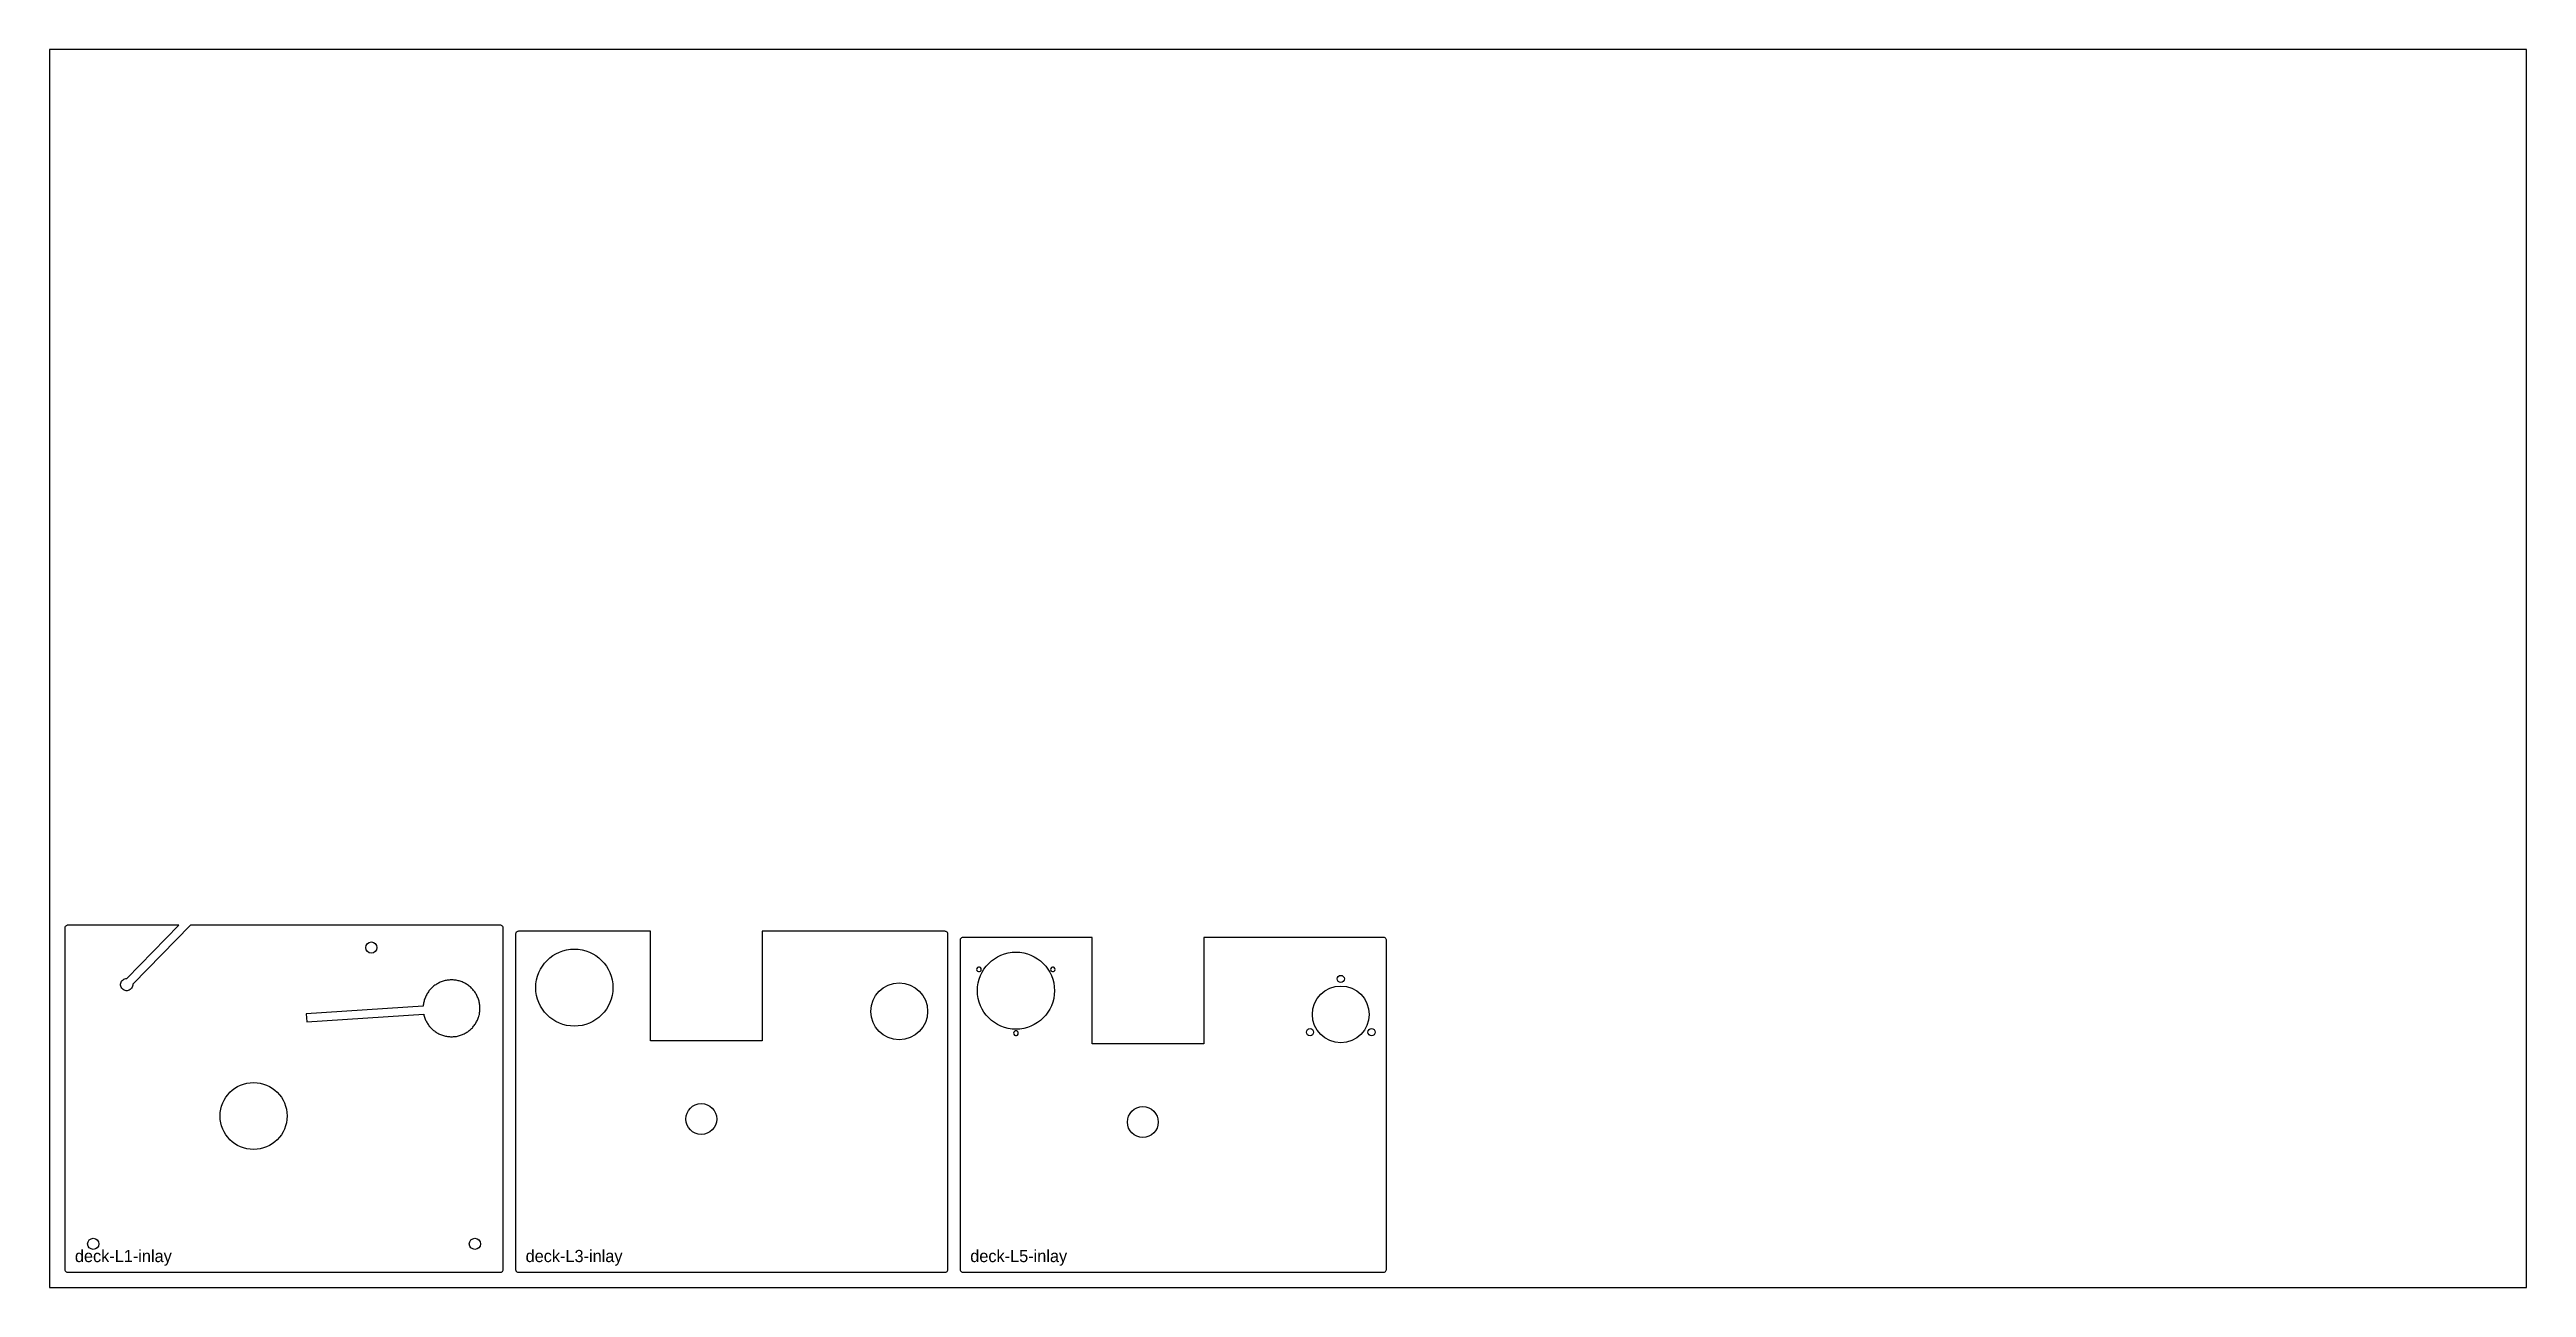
# Model space of a CAD drawing. Header units: millimetres. Extents: x 0 to 2440, y 0 to 1220.
import ezdxf

# ---------------------------------------------------------------- set-up
doc = ezdxf.new("R2010")
doc.units = ezdxf.units.MM
for name, color, linetype in [('CUT_INSIDE', 5, 'Continuous'), ('CUT_OUTSIDE', 1, 'Continuous'), ('POCKET_1.3MM', 3, 'Continuous')]:
    doc.layers.add(name, color=color, linetype=linetype)

msp = doc.modelspace()

# ---------------------------------------------------------------- linework, layer by layer
at = {"layer": 'CUT_INSIDE'}
msp.add_lwpolyline([(424, 275.1), (424, 276.1), (423.9, 277.1), (423.8, 278.1), (423.7, 279.1), (423.5, 280.1), (423.3, 281.1), (423.1, 282.1), (422.8, 283.1), (422.5, 284), (422.2, 285), (421.8, 285.9), (421.4, 286.8), (421, 287.8), (420.5, 288.6), (420, 289.5), (419.5, 290.4), (418.9, 291.2), (418.3, 292), (417.7, 292.8), (417, 293.6), (416.4, 294.3), (415.6, 295.1), (414.9, 295.8), (414.2, 296.4), (413.4, 297.1), (412.6, 297.7), (411.8, 298.3), (410.9, 298.8), (410, 299.3), (409.2, 299.8), (408.3, 300.3), (407.4, 300.7), (406.4, 301.1), (405.5, 301.5), (404.5, 301.8), (403.6, 302.1), (402.6, 302.3), (401.6, 302.5), (400.6, 302.7), (399.6, 302.9), (398.6, 303), (397.6, 303.1), (396.6, 303.1), (395.6, 303.1), (394.6, 303.1), (393.6, 303), (392.6, 302.9), (391.6, 302.8), (390.6, 302.6), (389.6, 302.4), (388.6, 302.1), (387.6, 301.8), (386.7, 301.5), (385.7, 301.2), (384.8, 300.8), (383.9, 300.3), (383, 299.9), (382.1, 299.4), (381.2, 298.9), (380.4, 298.3), (379.6, 297.8), (378.7, 297.2), (378, 296.5), (377.2, 295.9), (376.5, 295.2), (375.8, 294.5), (375.1, 293.7), (374.4, 292.9), (373.8, 292.2), (373.2, 291.3), (372.6, 290.5), (372.1, 289.7), (371.6, 288.8), (371.1, 287.9), (370.6, 287), (370.2, 286.1), (369.9, 285.1), (369.5, 284.2), (369.2, 283.2), (368.9, 282.3), (368.7, 281.3), (368.5, 280.3), (368.3, 279.3), (368.2, 278.3), (368.1, 277.3), (252.7, 269.7), (253.3, 261.7), (368.6, 269.3), (368.8, 268.3), (369.1, 267.4), (369.4, 266.4), (369.7, 265.5), (370.1, 264.5), (370.5, 263.6), (370.9, 262.7), (371.4, 261.8), (371.9, 260.9), (372.4, 260.1), (372.9, 259.2), (373.5, 258.4), (374.1, 257.6), (374.8, 256.9), (375.4, 256.1), (376.1, 255.4), (376.8, 254.7), (377.6, 254), (378.3, 253.4), (379.1, 252.8), (379.9, 252.2), (380.8, 251.6), (381.6, 251.1), (382.5, 250.6), (383.4, 250.1), (384.3, 249.7), (385.2, 249.3), (386.1, 248.9), (387.1, 248.6), (388, 248.3), (389, 248), (390, 247.8), (390.9, 247.6), (391.9, 247.4), (392.9, 247.3), (393.9, 247.2), (394.9, 247.1), (395.9, 247.1), (396.9, 247.1), (397.9, 247.2), (398.9, 247.3), (399.9, 247.4), (400.9, 247.5), (401.9, 247.7), (402.9, 248), (403.8, 248.2), (404.8, 248.5), (405.7, 248.9), (406.7, 249.2), (407.6, 249.6), (408.5, 250), (409.4, 250.5), (410.2, 251), (411.1, 251.5), (411.9, 252.1), (412.7, 252.7), (413.5, 253.3), (414.3, 253.9), (415, 254.6), (415.8, 255.3), (416.5, 256), (417.1, 256.7), (417.8, 257.5), (418.4, 258.3), (419, 259.1), (419.5, 259.9), (420.1, 260.8), (420.6, 261.7), (421, 262.6), (421.5, 263.5), (421.9, 264.4), (422.2, 265.3), (422.6, 266.3), (422.9, 267.2), (423.1, 268.2), (423.4, 269.1), (423.6, 270.1), (423.7, 271.1), (423.8, 272.1), (423.9, 273.1), (424, 274.1), (424, 275.1)], close=True, dxfattribs=at)
for centre, radius in [((317, 335), 5.5), ((517, 295.5), 38), ((952, 292.5), 38), ((837, 272.1), 28), ((1272, 269.1), 28), ((1272, 304.1), 3.5), ((1241.7, 251.6), 3.5), ((1302.3, 251.6), 3.5), ((201, 169), 33), ((642, 166), 15.2), ((1077, 163), 15.2), ((43, 43), 5.5), ((419, 43), 5.5)]:
    msp.add_circle(centre, radius, dxfattribs=at)
at = {"layer": 'CUT_OUTSIDE'}
for points in [[(444, 357), (138.7, 357), (82, 298.9), (82, 297.9), (81.8, 296.9), (81.4, 295.9), (80.9, 295), (80.2, 294.2), (79.4, 293.6), (78.5, 293.1), (77.5, 292.7), (76.5, 292.5), (75.5, 292.5), (74.5, 292.7), (73.5, 293.1), (72.6, 293.6), (71.8, 294.2), (71.1, 295), (70.6, 295.9), (70.2, 296.9), (70, 297.9), (70, 298.9), (70.2, 299.9), (70.5, 300.9), (71, 301.8), (71.6, 302.6), (72.4, 303.3), (73.3, 303.9), (74.2, 304.2), (75.2, 304.5), (76.3, 304.5), (127.5, 357), (18, 357), (17.4, 356.9), (16.9, 356.8), (16.3, 356.5), (15.9, 356.1), (15.5, 355.7), (15.2, 355.1), (15.1, 354.6), (15, 354), (15, 18), (15.1, 17.4), (15.2, 16.9), (15.5, 16.3), (15.9, 15.9), (16.3, 15.5), (16.9, 15.2), (17.4, 15.1), (18, 15), (444, 15), (444.6, 15.1), (445.1, 15.2), (445.7, 15.5), (446.1, 15.9), (446.5, 16.3), (446.8, 16.9), (446.9, 17.4), (447, 18), (447, 354), (446.9, 354.6), (446.8, 355.1), (446.5, 355.7), (446.1, 356.1), (445.7, 356.5), (445.1, 356.8), (444.6, 356.9), (444, 357)], [(882, 351), (702, 351), (702, 243), (592, 243), (592, 351), (462, 351), (461.4, 350.9), (460.9, 350.8), (460.3, 350.5), (459.9, 350.1), (459.5, 349.7), (459.2, 349.1), (459.1, 348.6), (459, 348), (459, 18), (459.1, 17.4), (459.2, 16.9), (459.5, 16.3), (459.9, 15.9), (460.3, 15.5), (460.9, 15.2), (461.4, 15.1), (462, 15), (882, 15), (882.6, 15.1), (883.1, 15.2), (883.7, 15.5), (884.1, 15.9), (884.5, 16.3), (884.8, 16.9), (884.9, 17.4), (885, 18), (885, 348), (884.9, 348.6), (884.8, 349.1), (884.5, 349.7), (884.1, 350.1), (883.7, 350.5), (883.1, 350.8), (882.6, 350.9), (882, 351)], [(1314, 345), (1137, 345), (1137, 240), (1027, 240), (1027, 345), (900, 345), (899.4, 344.9), (898.9, 344.8), (898.3, 344.5), (897.9, 344.1), (897.5, 343.7), (897.2, 343.1), (897.1, 342.6), (897, 342), (897, 18), (897.1, 17.4), (897.2, 16.9), (897.5, 16.3), (897.9, 15.9), (898.3, 15.5), (898.9, 15.2), (899.4, 15.1), (900, 15), (1314, 15), (1314.6, 15.1), (1315.1, 15.2), (1315.7, 15.5), (1316.1, 15.9), (1316.5, 16.3), (1316.8, 16.9), (1316.9, 17.4), (1317, 18), (1317, 342), (1316.9, 342.6), (1316.8, 343.1), (1316.5, 343.7), (1316.1, 344.1), (1315.7, 344.5), (1315.1, 344.8), (1314.6, 344.9), (1314, 345)]]:
    msp.add_lwpolyline(points, close=True, dxfattribs=at)
at = {"layer": 'POCKET_1.3MM'}
for points in [[(917.9, 313.5), (917.7, 314.5), (917.1, 315.3), (916.1, 315.8), (915.1, 315.8), (914.2, 315.3), (913.6, 314.5), (913.3, 313.5), (913.6, 312.5), (914.2, 311.7), (915.1, 311.3), (916.1, 311.3), (917.1, 311.7), (917.7, 312.5), (917.9, 313.5)], [(990.7, 313.5), (990.4, 314.5), (989.8, 315.3), (988.9, 315.8), (987.9, 315.8), (986.9, 315.3), (986.3, 314.5), (986.1, 313.5), (986.3, 312.5), (986.9, 311.7), (987.9, 311.3), (988.9, 311.3), (989.8, 311.7), (990.4, 312.5), (990.7, 313.5)], [(954.3, 250.5), (954.1, 251.5), (953.4, 252.3), (952.5, 252.8), (951.5, 252.8), (950.6, 252.3), (949.9, 251.5), (949.7, 250.5), (949.9, 249.5), (950.6, 248.7), (951.5, 248.3), (952.5, 248.3), (953.4, 248.7), (954.1, 249.5), (954.3, 250.5)]]:
    msp.add_lwpolyline(points, close=True, dxfattribs=at)
at = {"layer": 'SHEET_EDGE'}
msp.add_lwpolyline([(0, 0), (2440, 0), (2440, 1220), (0, 1220)], close=True, dxfattribs=at)

# ---------------------------------------------------------------- texts
at = {"layer": 'NOTES'}
for s, p in [('deck-L1-inlay', (25, 25)), ('deck-L3-inlay', (469, 25)), ('deck-L5-inlay', (907, 25))]:
    msp.add_text(s, height=12, dxfattribs=at).set_placement(p)

doc.saveas('drawing.dxf')
